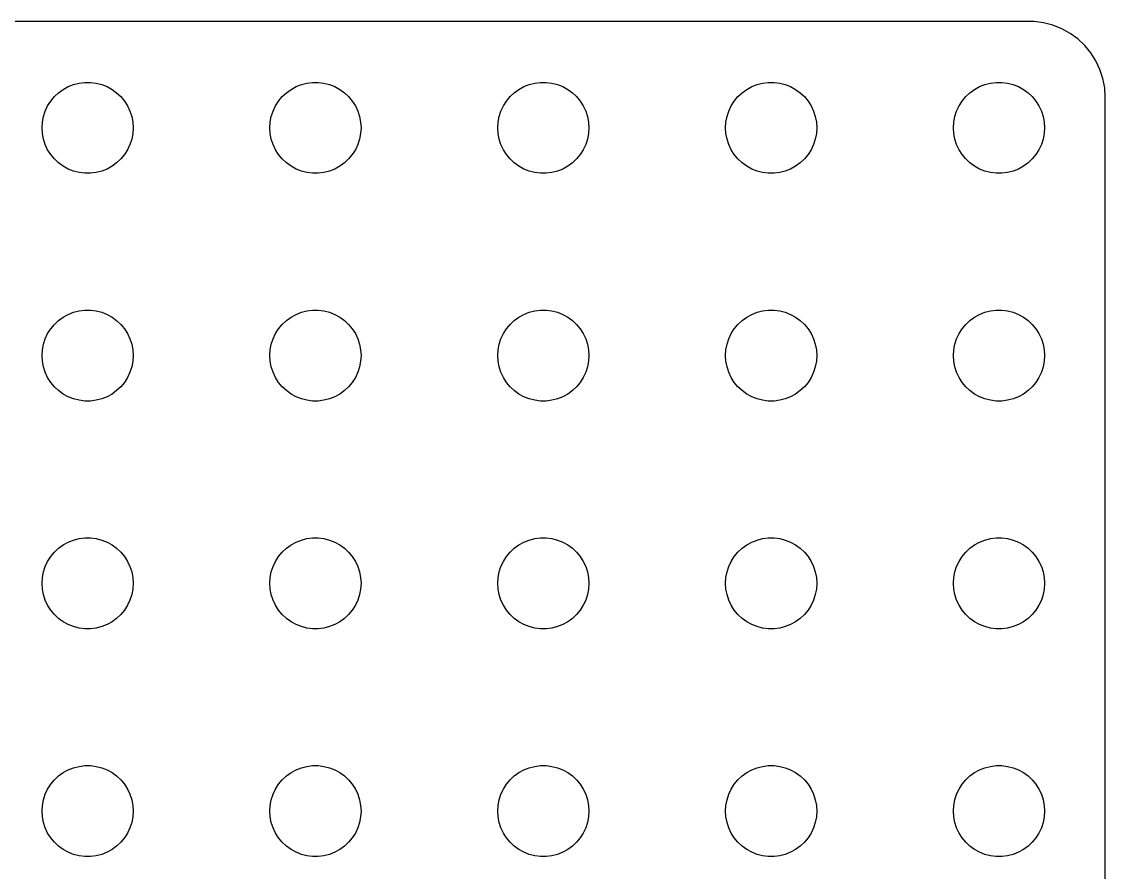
# Model space of a CAD drawing. Header units: metres. Extents: x -67 to 67, y -52 to 52.
# Drawn here: x -4.3 to 67, y -4 to 52 of the extents above; entities that cross this region are included whole.
import ezdxf

# ---------------------------------------------------------------- set-up
doc = ezdxf.new("R2010")
doc.units = ezdxf.units.M

msp = doc.modelspace()

# ---------------------------------------------------------------- linework, layer by layer
for p, q in [((62.3139, 51.9901), (-62.3139, 51.9901)), ((62.9369, 51.9114), (62.3139, 51.9901)), ((63.5451, 51.7553), (62.9369, 51.9114)), ((64.1289, 51.5241), (63.5451, 51.7553)), ((64.6791, 51.2216), (64.1289, 51.5241)), ((65.1871, 50.8526), (64.6791, 51.2216)), ((65.6448, 50.4227), (65.1871, 50.8526)), ((66.0451, 49.9389), (65.6448, 50.4227)), ((66.3815, 49.4088), (66.0451, 49.9389)), ((66.6489, 48.8406), (66.3815, 49.4088)), ((66.8429, 48.2434), (66.6489, 48.8406)), ((-1.27733, 47.7145), (-0.92705, 47.8532)), ((-0.92705, 47.8532), (-0.56213, 47.9469)), ((-0.56213, 47.9469), (-0.18837, 47.9941)), ((-0.18837, 47.9941), (0.18837, 47.9941)), ((0.18837, 47.9941), (0.56213, 47.9469)), ((0.56213, 47.9469), (0.92705, 47.8532)), ((0.92705, 47.8532), (1.27733, 47.7145)), ((13.7227, 47.7145), (14.0729, 47.8532)), ((14.0729, 47.8532), (14.4379, 47.9469)), ((14.4379, 47.9469), (14.8116, 47.9941)), ((14.8116, 47.9941), (15.1884, 47.9941)), ((15.1884, 47.9941), (15.5621, 47.9469)), ((15.5621, 47.9469), (15.927, 47.8532)), ((15.927, 47.8532), (16.2773, 47.7145)), ((28.7227, 47.7145), (29.0729, 47.8532)), ((29.0729, 47.8532), (29.4379, 47.9469)), ((29.4379, 47.9469), (29.8116, 47.9941)), ((29.8116, 47.9941), (30.1884, 47.9941)), ((30.1884, 47.9941), (30.5621, 47.9469)), ((30.5621, 47.9469), (30.927, 47.8532)), ((30.927, 47.8532), (31.2773, 47.7145)), ((43.7227, 47.7145), (44.0729, 47.8532)), ((44.0729, 47.8532), (44.4379, 47.9469)), ((44.4379, 47.9469), (44.8116, 47.9941)), ((44.8116, 47.9941), (45.1884, 47.9941)), ((45.1884, 47.9941), (45.5621, 47.9469)), ((45.5621, 47.9469), (45.927, 47.8532)), ((45.927, 47.8532), (46.2773, 47.7145)), ((58.7227, 47.7145), (59.0729, 47.8532)), ((59.0729, 47.8532), (59.4379, 47.9469)), ((59.4379, 47.9469), (59.8116, 47.9941)), ((59.8116, 47.9941), (60.1884, 47.9941)), ((60.1884, 47.9941), (60.5621, 47.9469)), ((60.5621, 47.9469), (60.927, 47.8532)), ((60.927, 47.8532), (61.2773, 47.7145)), ((66.9606, 47.6267), (66.8429, 48.2434)), ((-2.1869, 47.0536), (-1.91226, 47.3115)), ((-1.91226, 47.3115), (-1.60747, 47.533)), ((-1.60747, 47.533), (-1.27733, 47.7145)), ((1.27733, 47.7145), (1.60747, 47.533)), ((1.60747, 47.533), (1.91226, 47.3115)), ((1.91226, 47.3115), (2.1869, 47.0536)), ((12.8131, 47.0536), (13.0877, 47.3115)), ((13.0877, 47.3115), (13.3925, 47.533)), ((13.3925, 47.533), (13.7227, 47.7145)), ((16.2773, 47.7145), (16.6075, 47.533)), ((16.6075, 47.533), (16.9123, 47.3115)), ((16.9123, 47.3115), (17.1869, 47.0536)), ((27.8131, 47.0536), (28.0877, 47.3115)), ((28.0877, 47.3115), (28.3925, 47.533)), ((28.3925, 47.533), (28.7227, 47.7145)), ((31.2773, 47.7145), (31.6075, 47.533)), ((31.6075, 47.533), (31.9123, 47.3115)), ((31.9123, 47.3115), (32.1869, 47.0536)), ((42.8131, 47.0536), (43.0877, 47.3115)), ((43.0877, 47.3115), (43.3925, 47.533)), ((43.3925, 47.533), (43.7227, 47.7145)), ((46.2773, 47.7145), (46.6075, 47.533)), ((46.6075, 47.533), (46.9123, 47.3115)), ((46.9123, 47.3115), (47.1869, 47.0536)), ((57.8131, 47.0536), (58.0877, 47.3115)), ((58.0877, 47.3115), (58.3925, 47.533)), ((58.3925, 47.533), (58.7227, 47.7145)), ((61.2773, 47.7145), (61.6075, 47.533)), ((61.6075, 47.533), (61.9123, 47.3115)), ((61.9123, 47.3115), (62.1869, 47.0536)), ((67, 47), (66.9606, 47.6267)), ((-2.78932, 46.1044), (-2.62891, 46.4453)), ((-2.62891, 46.4453), (-2.42705, 46.7634)), ((-2.42705, 46.7634), (-2.1869, 47.0536)), ((2.1869, 47.0536), (2.42705, 46.7634)), ((2.42705, 46.7634), (2.62891, 46.4453)), ((2.62891, 46.4453), (2.78932, 46.1044)), ((12.2107, 46.1044), (12.3711, 46.4453)), ((12.3711, 46.4453), (12.5729, 46.7634)), ((12.5729, 46.7634), (12.8131, 47.0536)), ((17.1869, 47.0536), (17.427, 46.7634)), ((17.427, 46.7634), (17.6289, 46.4453)), ((17.6289, 46.4453), (17.7893, 46.1044)), ((27.2107, 46.1044), (27.3711, 46.4453)), ((27.3711, 46.4453), (27.5729, 46.7634)), ((27.5729, 46.7634), (27.8131, 47.0536)), ((32.1869, 47.0536), (32.427, 46.7634)), ((32.427, 46.7634), (32.6289, 46.4453)), ((32.6289, 46.4453), (32.7893, 46.1044)), ((42.2107, 46.1044), (42.3711, 46.4453)), ((42.3711, 46.4453), (42.5729, 46.7634)), ((42.5729, 46.7634), (42.8131, 47.0536)), ((47.1869, 47.0536), (47.427, 46.7634)), ((47.427, 46.7634), (47.6289, 46.4453)), ((47.6289, 46.4453), (47.7893, 46.1044)), ((57.2107, 46.1044), (57.3711, 46.4453)), ((57.3711, 46.4453), (57.5729, 46.7634)), ((57.5729, 46.7634), (57.8131, 47.0536)), ((62.1869, 47.0536), (62.427, 46.7634)), ((62.427, 46.7634), (62.6289, 46.4453)), ((62.6289, 46.4453), (62.7893, 46.1044)), ((67, -47), (67, 47)), ((-2.97633, 45.376), (-2.90575, 45.7461)), ((-2.90575, 45.7461), (-2.78932, 46.1044)), ((2.78932, 46.1044), (2.90575, 45.7461)), ((2.90575, 45.7461), (2.97633, 45.376)), ((12.0237, 45.376), (12.0942, 45.7461)), ((12.0942, 45.7461), (12.2107, 46.1044)), ((17.7893, 46.1044), (17.9057, 45.7461)), ((17.9057, 45.7461), (17.9763, 45.376)), ((27.0237, 45.376), (27.0942, 45.7461)), ((27.0942, 45.7461), (27.2107, 46.1044)), ((32.7893, 46.1044), (32.9057, 45.7461)), ((32.9057, 45.7461), (32.9763, 45.376)), ((42.0237, 45.376), (42.0942, 45.7461)), ((42.0942, 45.7461), (42.2107, 46.1044)), ((47.7893, 46.1044), (47.9057, 45.7461)), ((47.9057, 45.7461), (47.9763, 45.376)), ((57.0237, 45.376), (57.0942, 45.7461)), ((57.0942, 45.7461), (57.2107, 46.1044)), ((62.7893, 46.1044), (62.9057, 45.7461)), ((62.9057, 45.7461), (62.9763, 45.376)), ((-3, 45), (-2.97633, 45.376)), ((-2.97633, 44.624), (-3, 45)), ((2.97633, 45.376), (3, 45)), ((3, 45), (2.97633, 44.624)), ((12, 45), (12.0237, 45.376)), ((12.0237, 44.624), (12, 45)), ((17.9763, 45.376), (18, 45)), ((18, 45), (17.9763, 44.624)), ((27, 45), (27.0237, 45.376)), ((27.0237, 44.624), (27, 45)), ((32.9763, 45.376), (33, 45)), ((33, 45), (32.9763, 44.624)), ((42, 45), (42.0237, 45.376)), ((42.0237, 44.624), (42, 45)), ((47.9763, 45.376), (48, 45)), ((48, 45), (47.9763, 44.624)), ((57, 45), (57.0237, 45.376)), ((57.0237, 44.624), (57, 45)), ((62.9763, 45.376), (63, 45)), ((63, 45), (62.9763, 44.624)), ((-2.90575, 44.2539), (-2.97633, 44.624)), ((-2.78932, 43.8956), (-2.90575, 44.2539)), ((2.90575, 44.2539), (2.78932, 43.8956)), ((2.97633, 44.624), (2.90575, 44.2539)), ((12.0942, 44.2539), (12.0237, 44.624)), ((12.2107, 43.8956), (12.0942, 44.2539)), ((17.9057, 44.2539), (17.7893, 43.8956)), ((17.9763, 44.624), (17.9057, 44.2539)), ((27.0942, 44.2539), (27.0237, 44.624)), ((27.2107, 43.8956), (27.0942, 44.2539)), ((32.9057, 44.2539), (32.7893, 43.8956)), ((32.9763, 44.624), (32.9057, 44.2539)), ((42.0942, 44.2539), (42.0237, 44.624)), ((42.2107, 43.8956), (42.0942, 44.2539)), ((47.9057, 44.2539), (47.7893, 43.8956)), ((47.9763, 44.624), (47.9057, 44.2539)), ((57.0942, 44.2539), (57.0237, 44.624)), ((57.2107, 43.8956), (57.0942, 44.2539)), ((62.9057, 44.2539), (62.7893, 43.8956)), ((62.9763, 44.624), (62.9057, 44.2539)), ((-2.62891, 43.5547), (-2.78932, 43.8956)), ((-2.42705, 43.2366), (-2.62891, 43.5547)), ((2.62891, 43.5547), (2.42705, 43.2366)), ((2.78932, 43.8956), (2.62891, 43.5547)), ((12.3711, 43.5547), (12.2107, 43.8956)), ((12.5729, 43.2366), (12.3711, 43.5547)), ((17.6289, 43.5547), (17.427, 43.2366)), ((17.7893, 43.8956), (17.6289, 43.5547)), ((27.3711, 43.5547), (27.2107, 43.8956)), ((27.5729, 43.2366), (27.3711, 43.5547)), ((32.6289, 43.5547), (32.427, 43.2366)), ((32.7893, 43.8956), (32.6289, 43.5547)), ((42.3711, 43.5547), (42.2107, 43.8956)), ((42.5729, 43.2366), (42.3711, 43.5547)), ((47.6289, 43.5547), (47.427, 43.2366)), ((47.7893, 43.8956), (47.6289, 43.5547)), ((57.3711, 43.5547), (57.2107, 43.8956)), ((57.5729, 43.2366), (57.3711, 43.5547)), ((62.6289, 43.5547), (62.427, 43.2366)), ((62.7893, 43.8956), (62.6289, 43.5547)), ((-2.1869, 42.9464), (-2.42705, 43.2366)), ((-1.91226, 42.6885), (-2.1869, 42.9464)), ((2.1869, 42.9464), (1.91226, 42.6885)), ((2.42705, 43.2366), (2.1869, 42.9464)), ((12.8131, 42.9464), (12.5729, 43.2366)), ((13.0877, 42.6885), (12.8131, 42.9464)), ((17.1869, 42.9464), (16.9123, 42.6885)), ((17.427, 43.2366), (17.1869, 42.9464)), ((27.8131, 42.9464), (27.5729, 43.2366)), ((28.0877, 42.6885), (27.8131, 42.9464)), ((32.1869, 42.9464), (31.9123, 42.6885)), ((32.427, 43.2366), (32.1869, 42.9464)), ((42.8131, 42.9464), (42.5729, 43.2366)), ((43.0877, 42.6885), (42.8131, 42.9464)), ((47.1869, 42.9464), (46.9123, 42.6885)), ((47.427, 43.2366), (47.1869, 42.9464)), ((57.8131, 42.9464), (57.5729, 43.2366)), ((58.0877, 42.6885), (57.8131, 42.9464)), ((62.1869, 42.9464), (61.9123, 42.6885)), ((62.427, 43.2366), (62.1869, 42.9464)), ((-1.60747, 42.467), (-1.91226, 42.6885)), ((-1.27733, 42.2855), (-1.60747, 42.467)), ((-0.92705, 42.1468), (-1.27733, 42.2855)), ((-0.56213, 42.0531), (-0.92705, 42.1468)), ((0.92705, 42.1468), (0.56213, 42.0531)), ((1.27733, 42.2855), (0.92705, 42.1468)), ((1.60747, 42.467), (1.27733, 42.2855)), ((1.91226, 42.6885), (1.60747, 42.467)), ((13.3925, 42.467), (13.0877, 42.6885)), ((13.7227, 42.2855), (13.3925, 42.467)), ((14.0729, 42.1468), (13.7227, 42.2855)), ((14.4379, 42.0531), (14.0729, 42.1468)), ((15.927, 42.1468), (15.5621, 42.0531)), ((16.2773, 42.2855), (15.927, 42.1468)), ((16.6075, 42.467), (16.2773, 42.2855)), ((16.9123, 42.6885), (16.6075, 42.467)), ((28.3925, 42.467), (28.0877, 42.6885)), ((28.7227, 42.2855), (28.3925, 42.467)), ((29.0729, 42.1468), (28.7227, 42.2855)), ((29.4379, 42.0531), (29.0729, 42.1468)), ((30.927, 42.1468), (30.5621, 42.0531)), ((31.2773, 42.2855), (30.927, 42.1468)), ((31.6075, 42.467), (31.2773, 42.2855)), ((31.9123, 42.6885), (31.6075, 42.467)), ((43.3925, 42.467), (43.0877, 42.6885)), ((43.7227, 42.2855), (43.3925, 42.467)), ((44.0729, 42.1468), (43.7227, 42.2855)), ((44.4379, 42.0531), (44.0729, 42.1468)), ((45.927, 42.1468), (45.5621, 42.0531)), ((46.2773, 42.2855), (45.927, 42.1468)), ((46.6075, 42.467), (46.2773, 42.2855)), ((46.9123, 42.6885), (46.6075, 42.467)), ((58.3925, 42.467), (58.0877, 42.6885)), ((58.7227, 42.2855), (58.3925, 42.467)), ((59.0729, 42.1468), (58.7227, 42.2855)), ((59.4379, 42.0531), (59.0729, 42.1468)), ((60.927, 42.1468), (60.5621, 42.0531)), ((61.2773, 42.2855), (60.927, 42.1468)), ((61.6075, 42.467), (61.2773, 42.2855)), ((61.9123, 42.6885), (61.6075, 42.467)), ((-0.18837, 42.0059), (-0.56213, 42.0531)), ((0.18837, 42.0059), (-0.18837, 42.0059)), ((0.56213, 42.0531), (0.18837, 42.0059)), ((14.8116, 42.0059), (14.4379, 42.0531)), ((15.1884, 42.0059), (14.8116, 42.0059)), ((15.5621, 42.0531), (15.1884, 42.0059)), ((29.8116, 42.0059), (29.4379, 42.0531)), ((30.1884, 42.0059), (29.8116, 42.0059)), ((30.5621, 42.0531), (30.1884, 42.0059)), ((44.8116, 42.0059), (44.4379, 42.0531)), ((45.1884, 42.0059), (44.8116, 42.0059)), ((45.5621, 42.0531), (45.1884, 42.0059)), ((59.8116, 42.0059), (59.4379, 42.0531)), ((60.1884, 42.0059), (59.8116, 42.0059)), ((60.5621, 42.0531), (60.1884, 42.0059)), ((-1.27733, 32.7145), (-0.92705, 32.8532)), ((-0.92705, 32.8532), (-0.56213, 32.9469)), ((-0.56213, 32.9469), (-0.18837, 32.9941)), ((-0.18837, 32.9941), (0.18837, 32.9941)), ((0.18837, 32.9941), (0.56213, 32.9469)), ((0.56213, 32.9469), (0.92705, 32.8532)), ((0.92705, 32.8532), (1.27733, 32.7145)), ((13.7227, 32.7145), (14.0729, 32.8532)), ((14.0729, 32.8532), (14.4379, 32.9469)), ((14.4379, 32.9469), (14.8116, 32.9941)), ((14.8116, 32.9941), (15.1884, 32.9941)), ((15.1884, 32.9941), (15.5621, 32.9469)), ((15.5621, 32.9469), (15.927, 32.8532)), ((15.927, 32.8532), (16.2773, 32.7145)), ((28.7227, 32.7145), (29.0729, 32.8532)), ((29.0729, 32.8532), (29.4379, 32.9469)), ((29.4379, 32.9469), (29.8116, 32.9941)), ((29.8116, 32.9941), (30.1884, 32.9941)), ((30.1884, 32.9941), (30.5621, 32.9469)), ((30.5621, 32.9469), (30.927, 32.8532)), ((30.927, 32.8532), (31.2773, 32.7145)), ((43.7227, 32.7145), (44.0729, 32.8532)), ((44.0729, 32.8532), (44.4379, 32.9469)), ((44.4379, 32.9469), (44.8116, 32.9941)), ((44.8116, 32.9941), (45.1884, 32.9941)), ((45.1884, 32.9941), (45.5621, 32.9469)), ((45.5621, 32.9469), (45.927, 32.8532)), ((45.927, 32.8532), (46.2773, 32.7145)), ((58.7227, 32.7145), (59.0729, 32.8532)), ((59.0729, 32.8532), (59.4379, 32.9469)), ((59.4379, 32.9469), (59.8116, 32.9941)), ((59.8116, 32.9941), (60.1884, 32.9941)), ((60.1884, 32.9941), (60.5621, 32.9469)), ((60.5621, 32.9469), (60.927, 32.8532)), ((60.927, 32.8532), (61.2773, 32.7145)), ((-2.1869, 32.0536), (-1.91226, 32.3115)), ((-1.91226, 32.3115), (-1.60747, 32.533)), ((-1.60747, 32.533), (-1.27733, 32.7145)), ((1.27733, 32.7145), (1.60747, 32.533)), ((1.60747, 32.533), (1.91226, 32.3115)), ((1.91226, 32.3115), (2.1869, 32.0536)), ((12.8131, 32.0536), (13.0877, 32.3115)), ((13.0877, 32.3115), (13.3925, 32.533)), ((13.3925, 32.533), (13.7227, 32.7145)), ((16.2773, 32.7145), (16.6075, 32.533)), ((16.6075, 32.533), (16.9123, 32.3115)), ((16.9123, 32.3115), (17.1869, 32.0536)), ((27.8131, 32.0536), (28.0877, 32.3115)), ((28.0877, 32.3115), (28.3925, 32.533)), ((28.3925, 32.533), (28.7227, 32.7145)), ((31.2773, 32.7145), (31.6075, 32.533)), ((31.6075, 32.533), (31.9123, 32.3115)), ((31.9123, 32.3115), (32.1869, 32.0536)), ((42.8131, 32.0536), (43.0877, 32.3115)), ((43.0877, 32.3115), (43.3925, 32.533)), ((43.3925, 32.533), (43.7227, 32.7145)), ((46.2773, 32.7145), (46.6075, 32.533)), ((46.6075, 32.533), (46.9123, 32.3115)), ((46.9123, 32.3115), (47.1869, 32.0536)), ((57.8131, 32.0536), (58.0877, 32.3115)), ((58.0877, 32.3115), (58.3925, 32.533)), ((58.3925, 32.533), (58.7227, 32.7145)), ((61.2773, 32.7145), (61.6075, 32.533)), ((61.6075, 32.533), (61.9123, 32.3115)), ((61.9123, 32.3115), (62.1869, 32.0536)), ((-2.78932, 31.1044), (-2.62891, 31.4453)), ((-2.62891, 31.4453), (-2.42705, 31.7634)), ((-2.42705, 31.7634), (-2.1869, 32.0536)), ((2.1869, 32.0536), (2.42705, 31.7634)), ((2.42705, 31.7634), (2.62891, 31.4453)), ((2.62891, 31.4453), (2.78932, 31.1044)), ((12.2107, 31.1044), (12.3711, 31.4453)), ((12.3711, 31.4453), (12.5729, 31.7634)), ((12.5729, 31.7634), (12.8131, 32.0536)), ((17.1869, 32.0536), (17.427, 31.7634)), ((17.427, 31.7634), (17.6289, 31.4453)), ((17.6289, 31.4453), (17.7893, 31.1044)), ((27.2107, 31.1044), (27.3711, 31.4453)), ((27.3711, 31.4453), (27.5729, 31.7634)), ((27.5729, 31.7634), (27.8131, 32.0536)), ((32.1869, 32.0536), (32.427, 31.7634)), ((32.427, 31.7634), (32.6289, 31.4453)), ((32.6289, 31.4453), (32.7893, 31.1044)), ((42.2107, 31.1044), (42.3711, 31.4453)), ((42.3711, 31.4453), (42.5729, 31.7634)), ((42.5729, 31.7634), (42.8131, 32.0536)), ((47.1869, 32.0536), (47.427, 31.7634)), ((47.427, 31.7634), (47.6289, 31.4453)), ((47.6289, 31.4453), (47.7893, 31.1044)), ((57.2107, 31.1044), (57.3711, 31.4453)), ((57.3711, 31.4453), (57.5729, 31.7634)), ((57.5729, 31.7634), (57.8131, 32.0536)), ((62.1869, 32.0536), (62.427, 31.7634)), ((62.427, 31.7634), (62.6289, 31.4453)), ((62.6289, 31.4453), (62.7893, 31.1044)), ((-2.97633, 30.376), (-2.90575, 30.7461)), ((-2.90575, 30.7461), (-2.78932, 31.1044)), ((2.78932, 31.1044), (2.90575, 30.7461)), ((2.90575, 30.7461), (2.97633, 30.376)), ((12.0237, 30.376), (12.0942, 30.7461)), ((12.0942, 30.7461), (12.2107, 31.1044)), ((17.7893, 31.1044), (17.9057, 30.7461)), ((17.9057, 30.7461), (17.9763, 30.376)), ((27.0237, 30.376), (27.0942, 30.7461)), ((27.0942, 30.7461), (27.2107, 31.1044)), ((32.7893, 31.1044), (32.9057, 30.7461)), ((32.9057, 30.7461), (32.9763, 30.376)), ((42.0237, 30.376), (42.0942, 30.7461)), ((42.0942, 30.7461), (42.2107, 31.1044)), ((47.7893, 31.1044), (47.9057, 30.7461)), ((47.9057, 30.7461), (47.9763, 30.376)), ((57.0237, 30.376), (57.0942, 30.7461)), ((57.0942, 30.7461), (57.2107, 31.1044)), ((62.7893, 31.1044), (62.9057, 30.7461)), ((62.9057, 30.7461), (62.9763, 30.376)), ((-3, 30), (-2.97633, 30.376)), ((-2.97633, 29.624), (-3, 30)), ((2.97633, 30.376), (3, 30)), ((3, 30), (2.97633, 29.624)), ((12, 30), (12.0237, 30.376)), ((12.0237, 29.624), (12, 30)), ((17.9763, 30.376), (18, 30)), ((18, 30), (17.9763, 29.624)), ((27, 30), (27.0237, 30.376)), ((27.0237, 29.624), (27, 30)), ((32.9763, 30.376), (33, 30)), ((33, 30), (32.9763, 29.624)), ((42, 30), (42.0237, 30.376)), ((42.0237, 29.624), (42, 30)), ((47.9763, 30.376), (48, 30)), ((48, 30), (47.9763, 29.624)), ((57, 30), (57.0237, 30.376)), ((57.0237, 29.624), (57, 30)), ((62.9763, 30.376), (63, 30)), ((63, 30), (62.9763, 29.624)), ((-2.90575, 29.2539), (-2.97633, 29.624)), ((-2.78932, 28.8956), (-2.90575, 29.2539)), ((2.90575, 29.2539), (2.78932, 28.8956)), ((2.97633, 29.624), (2.90575, 29.2539)), ((12.0942, 29.2539), (12.0237, 29.624)), ((12.2107, 28.8956), (12.0942, 29.2539)), ((17.9057, 29.2539), (17.7893, 28.8956)), ((17.9763, 29.624), (17.9057, 29.2539)), ((27.0942, 29.2539), (27.0237, 29.624)), ((27.2107, 28.8956), (27.0942, 29.2539)), ((32.9057, 29.2539), (32.7893, 28.8956)), ((32.9763, 29.624), (32.9057, 29.2539)), ((42.0942, 29.2539), (42.0237, 29.624)), ((42.2107, 28.8956), (42.0942, 29.2539)), ((47.9057, 29.2539), (47.7893, 28.8956)), ((47.9763, 29.624), (47.9057, 29.2539)), ((57.0942, 29.2539), (57.0237, 29.624)), ((57.2107, 28.8956), (57.0942, 29.2539)), ((62.9057, 29.2539), (62.7893, 28.8956)), ((62.9763, 29.624), (62.9057, 29.2539)), ((-2.62891, 28.5547), (-2.78932, 28.8956)), ((-2.42705, 28.2366), (-2.62891, 28.5547)), ((2.62891, 28.5547), (2.42705, 28.2366)), ((2.78932, 28.8956), (2.62891, 28.5547)), ((12.3711, 28.5547), (12.2107, 28.8956)), ((12.5729, 28.2366), (12.3711, 28.5547)), ((17.6289, 28.5547), (17.427, 28.2366)), ((17.7893, 28.8956), (17.6289, 28.5547)), ((27.3711, 28.5547), (27.2107, 28.8956)), ((27.5729, 28.2366), (27.3711, 28.5547)), ((32.6289, 28.5547), (32.427, 28.2366)), ((32.7893, 28.8956), (32.6289, 28.5547)), ((42.3711, 28.5547), (42.2107, 28.8956)), ((42.5729, 28.2366), (42.3711, 28.5547)), ((47.6289, 28.5547), (47.427, 28.2366)), ((47.7893, 28.8956), (47.6289, 28.5547)), ((57.3711, 28.5547), (57.2107, 28.8956)), ((57.5729, 28.2366), (57.3711, 28.5547)), ((62.6289, 28.5547), (62.427, 28.2366)), ((62.7893, 28.8956), (62.6289, 28.5547)), ((-2.1869, 27.9464), (-2.42705, 28.2366)), ((-1.91226, 27.6884), (-2.1869, 27.9464)), ((2.1869, 27.9464), (1.91226, 27.6884)), ((2.42705, 28.2366), (2.1869, 27.9464)), ((12.8131, 27.9464), (12.5729, 28.2366)), ((13.0877, 27.6884), (12.8131, 27.9464)), ((17.1869, 27.9464), (16.9123, 27.6884)), ((17.427, 28.2366), (17.1869, 27.9464)), ((27.8131, 27.9464), (27.5729, 28.2366)), ((28.0877, 27.6884), (27.8131, 27.9464)), ((32.1869, 27.9464), (31.9123, 27.6884)), ((32.427, 28.2366), (32.1869, 27.9464)), ((42.8131, 27.9464), (42.5729, 28.2366)), ((43.0877, 27.6884), (42.8131, 27.9464)), ((47.1869, 27.9464), (46.9123, 27.6884)), ((47.427, 28.2366), (47.1869, 27.9464)), ((57.8131, 27.9464), (57.5729, 28.2366)), ((58.0877, 27.6884), (57.8131, 27.9464)), ((62.1869, 27.9464), (61.9123, 27.6884)), ((62.427, 28.2366), (62.1869, 27.9464)), ((-1.60747, 27.467), (-1.91226, 27.6884)), ((-1.27733, 27.2855), (-1.60747, 27.467)), ((-0.92705, 27.1468), (-1.27733, 27.2855)), ((-0.56213, 27.0531), (-0.92705, 27.1468)), ((0.92705, 27.1468), (0.56213, 27.0531)), ((1.27733, 27.2855), (0.92705, 27.1468)), ((1.60747, 27.467), (1.27733, 27.2855)), ((1.91226, 27.6884), (1.60747, 27.467)), ((13.3925, 27.467), (13.0877, 27.6884)), ((13.7227, 27.2855), (13.3925, 27.467)), ((14.0729, 27.1468), (13.7227, 27.2855)), ((14.4379, 27.0531), (14.0729, 27.1468)), ((15.927, 27.1468), (15.5621, 27.0531)), ((16.2773, 27.2855), (15.927, 27.1468)), ((16.6075, 27.467), (16.2773, 27.2855)), ((16.9123, 27.6884), (16.6075, 27.467)), ((28.3925, 27.467), (28.0877, 27.6884)), ((28.7227, 27.2855), (28.3925, 27.467)), ((29.0729, 27.1468), (28.7227, 27.2855)), ((29.4379, 27.0531), (29.0729, 27.1468)), ((30.927, 27.1468), (30.5621, 27.0531)), ((31.2773, 27.2855), (30.927, 27.1468)), ((31.6075, 27.467), (31.2773, 27.2855)), ((31.9123, 27.6884), (31.6075, 27.467)), ((43.3925, 27.467), (43.0877, 27.6884)), ((43.7227, 27.2855), (43.3925, 27.467)), ((44.0729, 27.1468), (43.7227, 27.2855)), ((44.4379, 27.0531), (44.0729, 27.1468)), ((45.927, 27.1468), (45.5621, 27.0531)), ((46.2773, 27.2855), (45.927, 27.1468)), ((46.6075, 27.467), (46.2773, 27.2855)), ((46.9123, 27.6884), (46.6075, 27.467)), ((58.3925, 27.467), (58.0877, 27.6884)), ((58.7227, 27.2855), (58.3925, 27.467)), ((59.0729, 27.1468), (58.7227, 27.2855)), ((59.4379, 27.0531), (59.0729, 27.1468)), ((60.927, 27.1468), (60.5621, 27.0531)), ((61.2773, 27.2855), (60.927, 27.1468)), ((61.6075, 27.467), (61.2773, 27.2855)), ((61.9123, 27.6884), (61.6075, 27.467)), ((-0.18837, 27.0059), (-0.56213, 27.0531)), ((0.18837, 27.0059), (-0.18837, 27.0059)), ((0.56213, 27.0531), (0.18837, 27.0059)), ((14.8116, 27.0059), (14.4379, 27.0531)), ((15.1884, 27.0059), (14.8116, 27.0059)), ((15.5621, 27.0531), (15.1884, 27.0059)), ((29.8116, 27.0059), (29.4379, 27.0531)), ((30.1884, 27.0059), (29.8116, 27.0059)), ((30.5621, 27.0531), (30.1884, 27.0059)), ((44.8116, 27.0059), (44.4379, 27.0531)), ((45.1884, 27.0059), (44.8116, 27.0059)), ((45.5621, 27.0531), (45.1884, 27.0059)), ((59.8116, 27.0059), (59.4379, 27.0531)), ((60.1884, 27.0059), (59.8116, 27.0059)), ((60.5621, 27.0531), (60.1884, 27.0059)), ((-1.27733, 17.7145), (-0.92705, 17.8532)), ((-0.92705, 17.8532), (-0.56213, 17.9469)), ((-0.56213, 17.9469), (-0.18837, 17.9941)), ((-0.18837, 17.9941), (0.18837, 17.9941)), ((0.18837, 17.9941), (0.56213, 17.9469)), ((0.56213, 17.9469), (0.92705, 17.8532)), ((0.92705, 17.8532), (1.27733, 17.7145)), ((13.7227, 17.7145), (14.0729, 17.8532)), ((14.0729, 17.8532), (14.4379, 17.9469)), ((14.4379, 17.9469), (14.8116, 17.9941)), ((14.8116, 17.9941), (15.1884, 17.9941)), ((15.1884, 17.9941), (15.5621, 17.9469)), ((15.5621, 17.9469), (15.927, 17.8532)), ((15.927, 17.8532), (16.2773, 17.7145)), ((28.7227, 17.7145), (29.0729, 17.8532)), ((29.0729, 17.8532), (29.4379, 17.9469)), ((29.4379, 17.9469), (29.8116, 17.9941)), ((29.8116, 17.9941), (30.1884, 17.9941)), ((30.1884, 17.9941), (30.5621, 17.9469)), ((30.5621, 17.9469), (30.927, 17.8532)), ((30.927, 17.8532), (31.2773, 17.7145)), ((43.7227, 17.7145), (44.0729, 17.8532)), ((44.0729, 17.8532), (44.4379, 17.9469)), ((44.4379, 17.9469), (44.8116, 17.9941)), ((44.8116, 17.9941), (45.1884, 17.9941)), ((45.1884, 17.9941), (45.5621, 17.9469)), ((45.5621, 17.9469), (45.927, 17.8532)), ((45.927, 17.8532), (46.2773, 17.7145)), ((58.7227, 17.7145), (59.0729, 17.8532)), ((59.0729, 17.8532), (59.4379, 17.9469)), ((59.4379, 17.9469), (59.8116, 17.9941)), ((59.8116, 17.9941), (60.1884, 17.9941)), ((60.1884, 17.9941), (60.5621, 17.9469)), ((60.5621, 17.9469), (60.927, 17.8532)), ((60.927, 17.8532), (61.2773, 17.7145)), ((-2.1869, 17.0536), (-1.91226, 17.3115)), ((-1.91226, 17.3115), (-1.60747, 17.533)), ((-1.60747, 17.533), (-1.27733, 17.7145)), ((1.27733, 17.7145), (1.60747, 17.533)), ((1.60747, 17.533), (1.91226, 17.3115)), ((1.91226, 17.3115), (2.1869, 17.0536)), ((12.8131, 17.0536), (13.0877, 17.3115)), ((13.0877, 17.3115), (13.3925, 17.533)), ((13.3925, 17.533), (13.7227, 17.7145)), ((16.2773, 17.7145), (16.6075, 17.533)), ((16.6075, 17.533), (16.9123, 17.3115)), ((16.9123, 17.3115), (17.1869, 17.0536)), ((27.8131, 17.0536), (28.0877, 17.3115)), ((28.0877, 17.3115), (28.3925, 17.533)), ((28.3925, 17.533), (28.7227, 17.7145)), ((31.2773, 17.7145), (31.6075, 17.533)), ((31.6075, 17.533), (31.9123, 17.3115)), ((31.9123, 17.3115), (32.1869, 17.0536)), ((42.8131, 17.0536), (43.0877, 17.3115)), ((43.0877, 17.3115), (43.3925, 17.533)), ((43.3925, 17.533), (43.7227, 17.7145)), ((46.2773, 17.7145), (46.6075, 17.533)), ((46.6075, 17.533), (46.9123, 17.3115)), ((46.9123, 17.3115), (47.1869, 17.0536)), ((57.8131, 17.0536), (58.0877, 17.3115)), ((58.0877, 17.3115), (58.3925, 17.533)), ((58.3925, 17.533), (58.7227, 17.7145)), ((61.2773, 17.7145), (61.6075, 17.533)), ((61.6075, 17.533), (61.9123, 17.3115)), ((61.9123, 17.3115), (62.1869, 17.0536)), ((-2.78932, 16.1044), (-2.62891, 16.4453)), ((-2.62891, 16.4453), (-2.42705, 16.7634)), ((-2.42705, 16.7634), (-2.1869, 17.0536)), ((2.1869, 17.0536), (2.42705, 16.7634)), ((2.42705, 16.7634), (2.62891, 16.4453)), ((2.62891, 16.4453), (2.78932, 16.1044)), ((12.2107, 16.1044), (12.3711, 16.4453)), ((12.3711, 16.4453), (12.5729, 16.7634)), ((12.5729, 16.7634), (12.8131, 17.0536)), ((17.1869, 17.0536), (17.427, 16.7634)), ((17.427, 16.7634), (17.6289, 16.4453)), ((17.6289, 16.4453), (17.7893, 16.1044)), ((27.2107, 16.1044), (27.3711, 16.4453)), ((27.3711, 16.4453), (27.5729, 16.7634)), ((27.5729, 16.7634), (27.8131, 17.0536)), ((32.1869, 17.0536), (32.427, 16.7634)), ((32.427, 16.7634), (32.6289, 16.4453)), ((32.6289, 16.4453), (32.7893, 16.1044)), ((42.2107, 16.1044), (42.3711, 16.4453)), ((42.3711, 16.4453), (42.5729, 16.7634)), ((42.5729, 16.7634), (42.8131, 17.0536)), ((47.1869, 17.0536), (47.427, 16.7634)), ((47.427, 16.7634), (47.6289, 16.4453)), ((47.6289, 16.4453), (47.7893, 16.1044)), ((57.2107, 16.1044), (57.3711, 16.4453)), ((57.3711, 16.4453), (57.5729, 16.7634)), ((57.5729, 16.7634), (57.8131, 17.0536)), ((62.1869, 17.0536), (62.427, 16.7634)), ((62.427, 16.7634), (62.6289, 16.4453)), ((62.6289, 16.4453), (62.7893, 16.1044)), ((-2.97633, 15.376), (-2.90575, 15.7461)), ((-2.90575, 15.7461), (-2.78932, 16.1044)), ((2.78932, 16.1044), (2.90575, 15.7461)), ((2.90575, 15.7461), (2.97633, 15.376)), ((12.0237, 15.376), (12.0942, 15.7461)), ((12.0942, 15.7461), (12.2107, 16.1044)), ((17.7893, 16.1044), (17.9057, 15.7461)), ((17.9057, 15.7461), (17.9763, 15.376)), ((27.0237, 15.376), (27.0942, 15.7461)), ((27.0942, 15.7461), (27.2107, 16.1044)), ((32.7893, 16.1044), (32.9057, 15.7461)), ((32.9057, 15.7461), (32.9763, 15.376)), ((42.0237, 15.376), (42.0942, 15.7461)), ((42.0942, 15.7461), (42.2107, 16.1044)), ((47.7893, 16.1044), (47.9057, 15.7461)), ((47.9057, 15.7461), (47.9763, 15.376)), ((57.0237, 15.376), (57.0942, 15.7461)), ((57.0942, 15.7461), (57.2107, 16.1044)), ((62.7893, 16.1044), (62.9057, 15.7461)), ((62.9057, 15.7461), (62.9763, 15.376)), ((-3, 15), (-2.97633, 15.376)), ((-2.97633, 14.624), (-3, 15)), ((2.97633, 15.376), (3, 15)), ((3, 15), (2.97633, 14.624)), ((12, 15), (12.0237, 15.376)), ((12.0237, 14.624), (12, 15)), ((17.9763, 15.376), (18, 15)), ((18, 15), (17.9763, 14.624)), ((27, 15), (27.0237, 15.376)), ((27.0237, 14.624), (27, 15)), ((32.9763, 15.376), (33, 15)), ((33, 15), (32.9763, 14.624)), ((42, 15), (42.0237, 15.376)), ((42.0237, 14.624), (42, 15)), ((47.9763, 15.376), (48, 15)), ((48, 15), (47.9763, 14.624)), ((57, 15), (57.0237, 15.376)), ((57.0237, 14.624), (57, 15)), ((62.9763, 15.376), (63, 15)), ((63, 15), (62.9763, 14.624)), ((-2.90575, 14.2539), (-2.97633, 14.624)), ((2.97633, 14.624), (2.90575, 14.2539)), ((12.0942, 14.2539), (12.0237, 14.624)), ((17.9763, 14.624), (17.9057, 14.2539)), ((27.0942, 14.2539), (27.0237, 14.624)), ((32.9763, 14.624), (32.9057, 14.2539)), ((42.0942, 14.2539), (42.0237, 14.624)), ((47.9763, 14.624), (47.9057, 14.2539)), ((57.0942, 14.2539), (57.0237, 14.624)), ((62.9763, 14.624), (62.9057, 14.2539)), ((-2.78932, 13.8956), (-2.90575, 14.2539)), ((-2.62891, 13.5547), (-2.78932, 13.8956)), ((-2.42705, 13.2366), (-2.62891, 13.5547)), ((2.62891, 13.5547), (2.42705, 13.2366)), ((2.78932, 13.8956), (2.62891, 13.5547)), ((2.90575, 14.2539), (2.78932, 13.8956)), ((12.2107, 13.8956), (12.0942, 14.2539)), ((12.3711, 13.5547), (12.2107, 13.8956)), ((12.5729, 13.2366), (12.3711, 13.5547)), ((17.6289, 13.5547), (17.427, 13.2366)), ((17.7893, 13.8956), (17.6289, 13.5547)), ((17.9057, 14.2539), (17.7893, 13.8956)), ((27.2107, 13.8956), (27.0942, 14.2539)), ((27.3711, 13.5547), (27.2107, 13.8956)), ((27.5729, 13.2366), (27.3711, 13.5547)), ((32.6289, 13.5547), (32.427, 13.2366)), ((32.7893, 13.8956), (32.6289, 13.5547)), ((32.9057, 14.2539), (32.7893, 13.8956)), ((42.2107, 13.8956), (42.0942, 14.2539)), ((42.3711, 13.5547), (42.2107, 13.8956)), ((42.5729, 13.2366), (42.3711, 13.5547)), ((47.6289, 13.5547), (47.427, 13.2366)), ((47.7893, 13.8956), (47.6289, 13.5547)), ((47.9057, 14.2539), (47.7893, 13.8956)), ((57.2107, 13.8956), (57.0942, 14.2539)), ((57.3711, 13.5547), (57.2107, 13.8956)), ((57.5729, 13.2366), (57.3711, 13.5547)), ((62.6289, 13.5547), (62.427, 13.2366)), ((62.7893, 13.8956), (62.6289, 13.5547)), ((62.9057, 14.2539), (62.7893, 13.8956)), ((-2.1869, 12.9464), (-2.42705, 13.2366)), ((-1.91226, 12.6884), (-2.1869, 12.9464)), ((2.1869, 12.9464), (1.91226, 12.6884)), ((2.42705, 13.2366), (2.1869, 12.9464)), ((12.8131, 12.9464), (12.5729, 13.2366)), ((13.0877, 12.6884), (12.8131, 12.9464)), ((17.1869, 12.9464), (16.9123, 12.6884)), ((17.427, 13.2366), (17.1869, 12.9464)), ((27.8131, 12.9464), (27.5729, 13.2366)), ((28.0877, 12.6884), (27.8131, 12.9464)), ((32.1869, 12.9464), (31.9123, 12.6884)), ((32.427, 13.2366), (32.1869, 12.9464)), ((42.8131, 12.9464), (42.5729, 13.2366)), ((43.0877, 12.6884), (42.8131, 12.9464)), ((47.1869, 12.9464), (46.9123, 12.6884)), ((47.427, 13.2366), (47.1869, 12.9464)), ((57.8131, 12.9464), (57.5729, 13.2366)), ((58.0877, 12.6884), (57.8131, 12.9464)), ((62.1869, 12.9464), (61.9123, 12.6884)), ((62.427, 13.2366), (62.1869, 12.9464)), ((-1.60747, 12.467), (-1.91226, 12.6884)), ((-1.27733, 12.2855), (-1.60747, 12.467)), ((-0.92705, 12.1468), (-1.27733, 12.2855)), ((-0.56213, 12.0531), (-0.92705, 12.1468)), ((0.92705, 12.1468), (0.56213, 12.0531)), ((1.27733, 12.2855), (0.92705, 12.1468)), ((1.60747, 12.467), (1.27733, 12.2855)), ((1.91226, 12.6884), (1.60747, 12.467)), ((13.3925, 12.467), (13.0877, 12.6884)), ((13.7227, 12.2855), (13.3925, 12.467)), ((14.0729, 12.1468), (13.7227, 12.2855)), ((14.4379, 12.0531), (14.0729, 12.1468)), ((15.927, 12.1468), (15.5621, 12.0531)), ((16.2773, 12.2855), (15.927, 12.1468)), ((16.6075, 12.467), (16.2773, 12.2855)), ((16.9123, 12.6884), (16.6075, 12.467)), ((28.3925, 12.467), (28.0877, 12.6884)), ((28.7227, 12.2855), (28.3925, 12.467)), ((29.0729, 12.1468), (28.7227, 12.2855)), ((29.4379, 12.0531), (29.0729, 12.1468)), ((30.927, 12.1468), (30.5621, 12.0531)), ((31.2773, 12.2855), (30.927, 12.1468)), ((31.6075, 12.467), (31.2773, 12.2855)), ((31.9123, 12.6884), (31.6075, 12.467)), ((43.3925, 12.467), (43.0877, 12.6884)), ((43.7227, 12.2855), (43.3925, 12.467)), ((44.0729, 12.1468), (43.7227, 12.2855)), ((44.4379, 12.0531), (44.0729, 12.1468)), ((45.927, 12.1468), (45.5621, 12.0531)), ((46.2773, 12.2855), (45.927, 12.1468)), ((46.6075, 12.467), (46.2773, 12.2855)), ((46.9123, 12.6884), (46.6075, 12.467)), ((58.3925, 12.467), (58.0877, 12.6884)), ((58.7227, 12.2855), (58.3925, 12.467)), ((59.0729, 12.1468), (58.7227, 12.2855)), ((59.4379, 12.0531), (59.0729, 12.1468)), ((60.927, 12.1468), (60.5621, 12.0531)), ((61.2773, 12.2855), (60.927, 12.1468)), ((61.6075, 12.467), (61.2773, 12.2855)), ((61.9123, 12.6884), (61.6075, 12.467)), ((-0.18837, 12.0059), (-0.56213, 12.0531)), ((0.18837, 12.0059), (-0.18837, 12.0059)), ((0.56213, 12.0531), (0.18837, 12.0059)), ((14.8116, 12.0059), (14.4379, 12.0531)), ((15.1884, 12.0059), (14.8116, 12.0059)), ((15.5621, 12.0531), (15.1884, 12.0059)), ((29.8116, 12.0059), (29.4379, 12.0531)), ((30.1884, 12.0059), (29.8116, 12.0059)), ((30.5621, 12.0531), (30.1884, 12.0059)), ((44.8116, 12.0059), (44.4379, 12.0531)), ((45.1884, 12.0059), (44.8116, 12.0059)), ((45.5621, 12.0531), (45.1884, 12.0059)), ((59.8116, 12.0059), (59.4379, 12.0531)), ((60.1884, 12.0059), (59.8116, 12.0059)), ((60.5621, 12.0531), (60.1884, 12.0059)), ((-0.92705, 2.85316), (-0.56213, 2.94685)), ((-0.56213, 2.94685), (-0.18837, 2.99408)), ((-0.18837, 2.99408), (0.18837, 2.99408)), ((0.18837, 2.99408), (0.56213, 2.94685)), ((0.56213, 2.94685), (0.92705, 2.85316)), ((14.0729, 2.85316), (14.4379, 2.94685)), ((14.4379, 2.94685), (14.8116, 2.99408)), ((14.8116, 2.99408), (15.1884, 2.99408)), ((15.1884, 2.99408), (15.5621, 2.94685)), ((15.5621, 2.94685), (15.927, 2.85316)), ((29.0729, 2.85316), (29.4379, 2.94685)), ((29.4379, 2.94685), (29.8116, 2.99408)), ((29.8116, 2.99408), (30.1884, 2.99408)), ((30.1884, 2.99408), (30.5621, 2.94685)), ((30.5621, 2.94685), (30.927, 2.85316)), ((44.0729, 2.85316), (44.4379, 2.94685)), ((44.4379, 2.94685), (44.8116, 2.99408)), ((44.8116, 2.99408), (45.1884, 2.99408)), ((45.1884, 2.99408), (45.5621, 2.94685)), ((45.5621, 2.94685), (45.927, 2.85316)), ((59.0729, 2.85316), (59.4379, 2.94685)), ((59.4379, 2.94685), (59.8116, 2.99408)), ((59.8116, 2.99408), (60.1884, 2.99408)), ((60.1884, 2.99408), (60.5621, 2.94685)), ((60.5621, 2.94685), (60.927, 2.85316)), ((-2.1869, 2.05363), (-1.91226, 2.31154)), ((-1.91226, 2.31154), (-1.60747, 2.53297)), ((-1.60747, 2.53297), (-1.27733, 2.71448)), ((-1.27733, 2.71448), (-0.92705, 2.85316)), ((0.92705, 2.85316), (1.27733, 2.71448)), ((1.27733, 2.71448), (1.60747, 2.53297)), ((1.60747, 2.53297), (1.91226, 2.31154)), ((1.91226, 2.31154), (2.1869, 2.05363)), ((12.8131, 2.05363), (13.0877, 2.31154)), ((13.0877, 2.31154), (13.3925, 2.53297)), ((13.3925, 2.53297), (13.7227, 2.71448)), ((13.7227, 2.71448), (14.0729, 2.85316)), ((15.927, 2.85316), (16.2773, 2.71448)), ((16.2773, 2.71448), (16.6075, 2.53297)), ((16.6075, 2.53297), (16.9123, 2.31154)), ((16.9123, 2.31154), (17.1869, 2.05363)), ((27.8131, 2.05363), (28.0877, 2.31154)), ((28.0877, 2.31154), (28.3925, 2.53297)), ((28.3925, 2.53297), (28.7227, 2.71448)), ((28.7227, 2.71448), (29.0729, 2.85316)), ((30.927, 2.85316), (31.2773, 2.71448)), ((31.2773, 2.71448), (31.6075, 2.53297)), ((31.6075, 2.53297), (31.9123, 2.31154)), ((31.9123, 2.31154), (32.1869, 2.05363)), ((42.8131, 2.05363), (43.0877, 2.31154)), ((43.0877, 2.31154), (43.3925, 2.53297)), ((43.3925, 2.53297), (43.7227, 2.71448)), ((43.7227, 2.71448), (44.0729, 2.85316)), ((45.927, 2.85316), (46.2773, 2.71448)), ((46.2773, 2.71448), (46.6075, 2.53297)), ((46.6075, 2.53297), (46.9123, 2.31154)), ((46.9123, 2.31154), (47.1869, 2.05363)), ((57.8131, 2.05363), (58.0877, 2.31154)), ((58.0877, 2.31154), (58.3925, 2.53297)), ((58.3925, 2.53297), (58.7227, 2.71448)), ((58.7227, 2.71448), (59.0729, 2.85316)), ((60.927, 2.85316), (61.2773, 2.71448)), ((61.2773, 2.71448), (61.6075, 2.53297)), ((61.6075, 2.53297), (61.9123, 2.31154)), ((61.9123, 2.31154), (62.1869, 2.05363)), ((-2.78932, 1.10437), (-2.62891, 1.44525)), ((-2.62891, 1.44525), (-2.42705, 1.76335)), ((-2.42705, 1.76335), (-2.1869, 2.05363)), ((2.1869, 2.05363), (2.42705, 1.76335)), ((2.42705, 1.76335), (2.62891, 1.44525)), ((2.62891, 1.44525), (2.78932, 1.10437)), ((12.2107, 1.10437), (12.3711, 1.44525)), ((12.3711, 1.44525), (12.5729, 1.76335)), ((12.5729, 1.76335), (12.8131, 2.05363)), ((17.1869, 2.05363), (17.427, 1.76335)), ((17.427, 1.76335), (17.6289, 1.44525)), ((17.6289, 1.44525), (17.7893, 1.10437)), ((27.2107, 1.10437), (27.3711, 1.44525)), ((27.3711, 1.44525), (27.5729, 1.76335)), ((27.5729, 1.76335), (27.8131, 2.05363)), ((32.1869, 2.05363), (32.427, 1.76335)), ((32.427, 1.76335), (32.6289, 1.44525)), ((32.6289, 1.44525), (32.7893, 1.10437)), ((42.2107, 1.10437), (42.3711, 1.44525)), ((42.3711, 1.44525), (42.5729, 1.76335)), ((42.5729, 1.76335), (42.8131, 2.05363)), ((47.1869, 2.05363), (47.427, 1.76335)), ((47.427, 1.76335), (47.6289, 1.44525)), ((47.6289, 1.44525), (47.7893, 1.10437)), ((57.2107, 1.10437), (57.3711, 1.44525)), ((57.3711, 1.44525), (57.5729, 1.76335)), ((57.5729, 1.76335), (57.8131, 2.05363)), ((62.1869, 2.05363), (62.427, 1.76335)), ((62.427, 1.76335), (62.6289, 1.44525)), ((62.6289, 1.44525), (62.7893, 1.10437)), ((-2.97633, 0.37599), (-2.90575, 0.74606)), ((-2.90575, 0.74606), (-2.78932, 1.10437)), ((2.78932, 1.10437), (2.90575, 0.74606)), ((2.90575, 0.74606), (2.97633, 0.37599)), ((12.0237, 0.37599), (12.0942, 0.74606)), ((12.0942, 0.74606), (12.2107, 1.10437)), ((17.7893, 1.10437), (17.9057, 0.74606)), ((17.9057, 0.74606), (17.9763, 0.37599)), ((27.0237, 0.37599), (27.0942, 0.74606)), ((27.0942, 0.74606), (27.2107, 1.10437)), ((32.7893, 1.10437), (32.9057, 0.74606)), ((32.9057, 0.74606), (32.9763, 0.37599)), ((42.0237, 0.37599), (42.0942, 0.74606)), ((42.0942, 0.74606), (42.2107, 1.10437)), ((47.7893, 1.10437), (47.9057, 0.74606)), ((47.9057, 0.74606), (47.9763, 0.37599)), ((57.0237, 0.37599), (57.0942, 0.74606)), ((57.0942, 0.74606), (57.2107, 1.10437)), ((62.7893, 1.10437), (62.9057, 0.74606)), ((62.9057, 0.74606), (62.9763, 0.37599)), ((-3, 0), (-2.97633, 0.37599)), ((-2.97633, -0.37599), (-3, 0)), ((2.97633, 0.37599), (3, 0)), ((3, 0), (2.97633, -0.37599)), ((12, 0), (12.0237, 0.37599)), ((12.0237, -0.37599), (12, 0)), ((17.9763, 0.37599), (18, 0)), ((18, 0), (17.9763, -0.37599)), ((27, 0), (27.0237, 0.37599)), ((27.0237, -0.37599), (27, 0)), ((32.9763, 0.37599), (33, 0)), ((33, 0), (32.9763, -0.37599)), ((42, 0), (42.0237, 0.37599)), ((42.0237, -0.37599), (42, 0)), ((47.9763, 0.37599), (48, 0)), ((48, 0), (47.9763, -0.37599)), ((57, 0), (57.0237, 0.37599)), ((57.0237, -0.37599), (57, 0)), ((62.9763, 0.37599), (63, 0)), ((63, 0), (62.9763, -0.37599)), ((-2.90575, -0.74606), (-2.97633, -0.37599)), ((2.97633, -0.37599), (2.90575, -0.74606)), ((12.0942, -0.74606), (12.0237, -0.37599)), ((17.9763, -0.37599), (17.9057, -0.74606)), ((27.0942, -0.74606), (27.0237, -0.37599)), ((32.9763, -0.37599), (32.9057, -0.74606)), ((42.0942, -0.74606), (42.0237, -0.37599)), ((47.9763, -0.37599), (47.9057, -0.74606)), ((57.0942, -0.74606), (57.0237, -0.37599)), ((62.9763, -0.37599), (62.9057, -0.74606)), ((-2.78932, -1.10437), (-2.90575, -0.74606)), ((-2.62891, -1.44525), (-2.78932, -1.10437)), ((2.78932, -1.10437), (2.62891, -1.44525)), ((2.90575, -0.74606), (2.78932, -1.10437)), ((12.2107, -1.10437), (12.0942, -0.74606)), ((12.3711, -1.44525), (12.2107, -1.10437)), ((17.7893, -1.10437), (17.6289, -1.44525)), ((17.9057, -0.74606), (17.7893, -1.10437)), ((27.2107, -1.10437), (27.0942, -0.74606)), ((27.3711, -1.44525), (27.2107, -1.10437)), ((32.7893, -1.10437), (32.6289, -1.44525)), ((32.9057, -0.74606), (32.7893, -1.10437)), ((42.2107, -1.10437), (42.0942, -0.74606)), ((42.3711, -1.44525), (42.2107, -1.10437)), ((47.7893, -1.10437), (47.6289, -1.44525)), ((47.9057, -0.74606), (47.7893, -1.10437)), ((57.2107, -1.10437), (57.0942, -0.74606)), ((57.3711, -1.44525), (57.2107, -1.10437)), ((62.7893, -1.10437), (62.6289, -1.44525)), ((62.9057, -0.74606), (62.7893, -1.10437)), ((-2.42705, -1.76335), (-2.62891, -1.44525)), ((-2.1869, -2.05363), (-2.42705, -1.76335)), ((-1.91226, -2.31154), (-2.1869, -2.05363)), ((2.1869, -2.05363), (1.91226, -2.31154)), ((2.42705, -1.76335), (2.1869, -2.05363)), ((2.62891, -1.44525), (2.42705, -1.76335)), ((12.5729, -1.76335), (12.3711, -1.44525)), ((12.8131, -2.05363), (12.5729, -1.76335)), ((13.0877, -2.31154), (12.8131, -2.05363)), ((17.1869, -2.05363), (16.9123, -2.31154)), ((17.427, -1.76335), (17.1869, -2.05363)), ((17.6289, -1.44525), (17.427, -1.76335)), ((27.5729, -1.76335), (27.3711, -1.44525)), ((27.8131, -2.05363), (27.5729, -1.76335)), ((28.0877, -2.31154), (27.8131, -2.05363)), ((32.1869, -2.05363), (31.9123, -2.31154)), ((32.427, -1.76335), (32.1869, -2.05363)), ((32.6289, -1.44525), (32.427, -1.76335)), ((42.5729, -1.76335), (42.3711, -1.44525)), ((42.8131, -2.05363), (42.5729, -1.76335)), ((43.0877, -2.31154), (42.8131, -2.05363)), ((47.1869, -2.05363), (46.9123, -2.31154)), ((47.427, -1.76335), (47.1869, -2.05363)), ((47.6289, -1.44525), (47.427, -1.76335)), ((57.5729, -1.76335), (57.3711, -1.44525)), ((57.8131, -2.05363), (57.5729, -1.76335)), ((58.0877, -2.31154), (57.8131, -2.05363)), ((62.1869, -2.05363), (61.9123, -2.31154)), ((62.427, -1.76335), (62.1869, -2.05363)), ((62.6289, -1.44525), (62.427, -1.76335)), ((-1.60747, -2.53297), (-1.91226, -2.31154)), ((-1.27733, -2.71448), (-1.60747, -2.53297)), ((-0.92705, -2.85316), (-1.27733, -2.71448)), ((-0.56213, -2.94685), (-0.92705, -2.85316)), ((0.92705, -2.85316), (0.56213, -2.94685)), ((1.27733, -2.71448), (0.92705, -2.85316)), ((1.60747, -2.53297), (1.27733, -2.71448)), ((1.91226, -2.31154), (1.60747, -2.53297)), ((13.3925, -2.53297), (13.0877, -2.31154)), ((13.7227, -2.71448), (13.3925, -2.53297)), ((14.0729, -2.85316), (13.7227, -2.71448)), ((14.4379, -2.94685), (14.0729, -2.85316)), ((15.927, -2.85316), (15.5621, -2.94685)), ((16.2773, -2.71448), (15.927, -2.85316)), ((16.6075, -2.53297), (16.2773, -2.71448)), ((16.9123, -2.31154), (16.6075, -2.53297)), ((28.3925, -2.53297), (28.0877, -2.31154)), ((28.7227, -2.71448), (28.3925, -2.53297)), ((29.0729, -2.85316), (28.7227, -2.71448)), ((29.4379, -2.94685), (29.0729, -2.85316)), ((30.927, -2.85316), (30.5621, -2.94685)), ((31.2773, -2.71448), (30.927, -2.85316)), ((31.6075, -2.53297), (31.2773, -2.71448)), ((31.9123, -2.31154), (31.6075, -2.53297)), ((43.3925, -2.53297), (43.0877, -2.31154)), ((43.7227, -2.71448), (43.3925, -2.53297)), ((44.0729, -2.85316), (43.7227, -2.71448)), ((44.4379, -2.94685), (44.0729, -2.85316)), ((45.927, -2.85316), (45.5621, -2.94685)), ((46.2773, -2.71448), (45.927, -2.85316)), ((46.6075, -2.53297), (46.2773, -2.71448)), ((46.9123, -2.31154), (46.6075, -2.53297)), ((58.3925, -2.53297), (58.0877, -2.31154)), ((58.7227, -2.71448), (58.3925, -2.53297)), ((59.0729, -2.85316), (58.7227, -2.71448)), ((59.4379, -2.94685), (59.0729, -2.85316)), ((60.927, -2.85316), (60.5621, -2.94685)), ((61.2773, -2.71448), (60.927, -2.85316)), ((61.6075, -2.53297), (61.2773, -2.71448)), ((61.9123, -2.31154), (61.6075, -2.53297)), ((-0.18837, -2.99408), (-0.56213, -2.94685)), ((0.18837, -2.99408), (-0.18837, -2.99408)), ((0.56213, -2.94685), (0.18837, -2.99408)), ((14.8116, -2.99408), (14.4379, -2.94685)), ((15.1884, -2.99408), (14.8116, -2.99408)), ((15.5621, -2.94685), (15.1884, -2.99408)), ((29.8116, -2.99408), (29.4379, -2.94685)), ((30.1884, -2.99408), (29.8116, -2.99408)), ((30.5621, -2.94685), (30.1884, -2.99408)), ((44.8116, -2.99408), (44.4379, -2.94685)), ((45.1884, -2.99408), (44.8116, -2.99408)), ((45.5621, -2.94685), (45.1884, -2.99408)), ((59.8116, -2.99408), (59.4379, -2.94685)), ((60.1884, -2.99408), (59.8116, -2.99408)), ((60.5621, -2.94685), (60.1884, -2.99408))]:
    msp.add_line(p, q)

doc.saveas('drawing.dxf')
